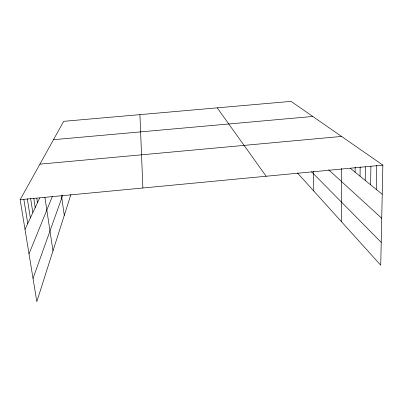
<?xml version="1.0" encoding="UTF-8"?>
<svg xmlns="http://www.w3.org/2000/svg" width="403" height="403" viewBox="0 0 403 403"><rect width="100%" height="100%" fill="white"/><g stroke="black" fill="none" stroke-linecap="round" stroke-linejoin="round"><path stroke-width="0.6" d="M341.507 221.746L341.527 168.378M355.124 172.197L355.159 167.205M360.055 176.212L360.146 166.882M365.219 180.418L365.39 166.761M370.624 184.816L370.906 166.217M376.291 189.43L376.724 165.255M70.893 194.553L36.824 301.63L20.15 199.702L63.704 121.323L291.057 101.37L382.85 165.114L380.734 265.199L297.459 172.952M33.026 278.408L62.833 195.007M29.011 253.87L52.35 196.437M25.016 229.433L39.645 197.989M20.15 199.702L382.85 165.114M39.902 164.157L341.543 136.431M53.508 139.68L312.783 116.457M350.398 168.348L382.235 194.266M328.621 169.769L381.727 218.255M311.448 171.703L381.218 242.364M217.207 107.853L266.161 176.242M23.858 199.42L27.757 223.539M27.303 198.775L30.366 217.932M30.603 198.372L32.85 212.593M33.766 198.216L35.217 207.5M36.809 198.296L37.484 202.638M44.894 197.269L52.979 250.862M61.442 195.49L64.273 215.363M139.922 114.638L142.879 188M313.534 171.456L313.806 191.057"/></g></svg>
